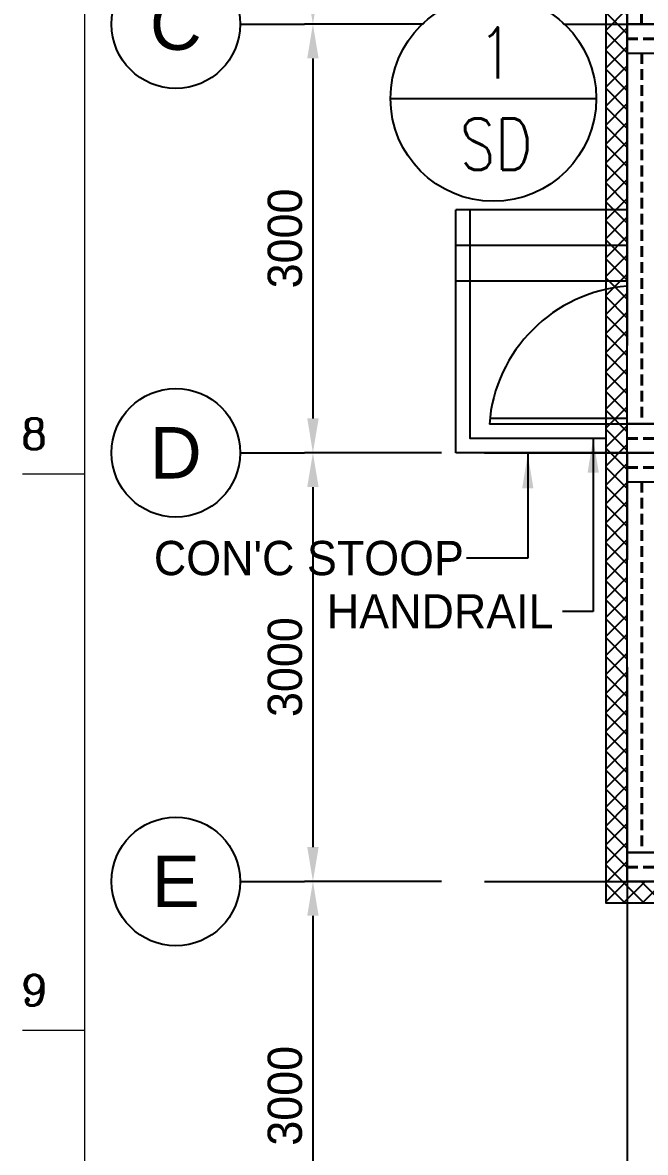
# Model space of a CAD drawing. Header units: millimetres. Extents: x -300 to 383236, y -195106 to -144646.
# Drawn here: x 760 to 5121, y -181598 to -173691 of the extents above; entities that cross this region are included whole.
import ezdxf
from ezdxf.enums import TextEntityAlignment as Align

# ---------------------------------------------------------------- set-up
doc = ezdxf.new("R2010")
doc.units = ezdxf.units.MM
doc.header["$LTSCALE"] = 60
doc.set_wipeout_variables(frame=1)
doc.linetypes.add('CENTER', pattern=[2, 1.25, -0.25, 0.25, -0.25])
doc.linetypes.add('HIDDEN', pattern=[0.375, 0.25, -0.125])
doc.layers.get('Defpoints').update_dxf_attribs({"color": 140})
for name, color, linetype in [('1', 7, 'Continuous'), ('1CEN', 20, 'CENTER'), ('1ST FL_SIDE-WALL', 8, 'Continuous'), ('3', 7, 'Continuous'), ('AA-XXXX-SYMB', 7, 'Continuous'), ('CONTAINER', 2, 'Continuous'), ('DIM', 7, 'Continuous'), ('DIM-SCALE', 7, 'Continuous'), ('DOOR', 3, 'Continuous'), ('STEEL', 3, 'Continuous')]:
    doc.layers.add(name, color=color, linetype=linetype)
doc.layers.add('TAN-TIT', color=30, linetype='Continuous', lineweight=0)
doc.layers.add('TEXT', color=3, linetype='Continuous', lineweight=0)
doc.styles.add('ArchiLab', font='')
doc.styles.add('Arial', font='arial.ttf')
doc.styles.add('COM', font='COMPLEX', dxfattribs={"height": 5})
doc.styles.add('GHS', font='romans.shx', dxfattribs={"width": 0.8, "bigfont": 'ghs.shx'})
doc.styles.add('돋움', font='')
doc.styles.get('ArchiLab').set_extended_font_data('Dotum')
doc.styles.get('돋움').set_extended_font_data('Dotum')
doc.linetypes.add('FENCELINE1', pattern='A,1,-0.4,[133,ltypeshp.shx,S=0.4,R=0,X=-0.4,Y=0],-0.4,4', length=5.8)
doc.dimstyles.new('일반도면_0060', dxfattribs={"dimtxt": 240, "dimasz": 240, "dimexe": 60, "dimexo": 300, "dimgap": 75, "dimtad": 1, "dimdec": 0, "dimzin": 0, "dimdsep": 46, "dimtxsty": '돋움', "dimcen": -300, "dimclrd": 7, "dimclre": 7, "dimclrt": 2, "dimadec": 8, "dimazin": 0, "dimtfac": 1, "dimtdec": 0, "dimtix": 1, "dimtmove": 2, "dimatfit": 3, "dimfxl": 1, "dimtolj": 1, "dimtzin": 0, "dimarcsym": 0})

# ---------------------------------------------------------------- blocks, each defined once
blk = doc.blocks.new('*D56')
at = {"layer": 'Defpoints', "color": 0, "transparency": 16777216}
for p in [(3993, -158702.1), (2793, -173702.1), (3993, -173702.1)]:
    blk.add_point(p, dxfattribs=at)
at = {"layer": 'DIM-SCALE', "color": 7, "lineweight": -2, "transparency": 16777216}
for p, q in [((3693, -158702.1), (2733, -158702.1)), ((2793, -158942.1), (2793, -173462.1)), ((3693, -173702.1), (2733, -173702.1))]:
    blk.add_line(p, q, dxfattribs=at)
at = {"layer": 'DIM-SCALE', "color": 7, "transparency": 16777216}
for points in [[(2753, -158942.1), (2833, -158942.1), (2793, -158702.1)], [(2753, -173462.1), (2833, -173462.1), (2793, -173702.1)]]:
    blk.add_solid(points, dxfattribs=at)
at = {"layer": 'DIM-SCALE', "color": 2, "transparency": 16777216, "insert": (2597.8, -166202.1), "char_height": 240, "attachment_point": 5, "rotation": 90, "style": '돋움'}
blk.add_mtext('\\A1;15000', dxfattribs=at)
blk = doc.blocks.new('*D57')
at = {"layer": 'Defpoints', "color": 0, "transparency": 16777216}
for p in [(3993, -173702.1), (2793, -176702.1), (3993, -176702.1)]:
    blk.add_point(p, dxfattribs=at)
at = {"layer": 'DIM-SCALE', "color": 7, "lineweight": -2, "transparency": 16777216}
for p, q in [((3693, -173702.1), (2733, -173702.1)), ((2793, -173942.1), (2793, -176462.1)), ((3693, -176702.1), (2733, -176702.1))]:
    blk.add_line(p, q, dxfattribs=at)
at = {"layer": 'DIM-SCALE', "color": 7, "transparency": 16777216}
for points in [[(2753, -173942.1), (2833, -173942.1), (2793, -173702.1)], [(2753, -176462.1), (2833, -176462.1), (2793, -176702.1)]]:
    blk.add_solid(points, dxfattribs=at)
at = {"layer": 'DIM-SCALE', "color": 2, "transparency": 16777216, "insert": (2597.8, -175202.1), "char_height": 240, "attachment_point": 5, "rotation": 90, "style": '돋움'}
blk.add_mtext('\\A1;3000', dxfattribs=at)
blk = doc.blocks.new('*D58')
at = {"layer": 'Defpoints', "color": 0, "transparency": 16777216}
for p in [(3993, -176702.1), (2793, -179702.1), (3993, -179702.1)]:
    blk.add_point(p, dxfattribs=at)
at = {"layer": 'DIM-SCALE', "color": 7, "lineweight": -2, "transparency": 16777216}
for p, q in [((3693, -176702.1), (2733, -176702.1)), ((2793, -176942.1), (2793, -179462.1)), ((3693, -179702.1), (2733, -179702.1))]:
    blk.add_line(p, q, dxfattribs=at)
at = {"layer": 'DIM-SCALE', "color": 7, "transparency": 16777216}
for points in [[(2753, -176942.1), (2833, -176942.1), (2793, -176702.1)], [(2753, -179462.1), (2833, -179462.1), (2793, -179702.1)]]:
    blk.add_solid(points, dxfattribs=at)
at = {"layer": 'DIM-SCALE', "color": 2, "transparency": 16777216, "insert": (2597.8, -178202.1), "char_height": 240, "attachment_point": 5, "rotation": 90, "style": '돋움'}
blk.add_mtext('\\A1;3000', dxfattribs=at)
blk = doc.blocks.new('*D59')
at = {"layer": 'Defpoints', "color": 0, "transparency": 16777216}
for p in [(3993, -179702.1), (2793, -182702.1), (3993, -182702.1)]:
    blk.add_point(p, dxfattribs=at)
at = {"layer": 'DIM-SCALE', "color": 7, "lineweight": -2, "transparency": 16777216}
for p, q in [((3693, -179702.1), (2733, -179702.1)), ((2793, -179942.1), (2793, -182462.1)), ((3693, -182702.1), (2733, -182702.1))]:
    blk.add_line(p, q, dxfattribs=at)
at = {"layer": 'DIM-SCALE', "color": 7, "transparency": 16777216}
for points in [[(2753, -179942.1), (2833, -179942.1), (2793, -179702.1)], [(2753, -182462.1), (2833, -182462.1), (2793, -182702.1)]]:
    blk.add_solid(points, dxfattribs=at)
at = {"layer": 'DIM-SCALE', "color": 2, "transparency": 16777216, "insert": (2597.8, -181202.1), "char_height": 240, "attachment_point": 5, "rotation": 90, "style": '돋움'}
blk.add_mtext('\\A1;3000', dxfattribs=at)
blk = doc.blocks.new('A$C1F841B1D')
blk.add_wipeout([(207.3, 585.3), (300, 600), (392.7, 585.3), (476.3, 542.7), (542.7, 476.3), (585.3, 392.7), (600, 300), (585.3, 207.3), (542.7, 123.7), (476.3, 57.3), (392.7, 14.7), (300, 0), (207.3, 14.7), (123.7, 57.3), (57.3, 123.7), (14.7, 207.3), (0, 300), (14.7, 392.7), (57.3, 476.3), (123.7, 542.7)])
at = {"layer": 'AA-XXXX-SYMB'}
blk.add_line((0, 300), (600, 300), dxfattribs=at)
blk.add_circle((300, 300), 300, dxfattribs=at)
at = {"layer": 'AA-XXXX-SYMB', "color": 3, "linetype": 'Continuous', "style": 'ArchiLab'}
for tag, p in [('NO', (307.7, 357.8)), ('MARK', (308.1, 91.4))]:
    blk.add_attdef(tag, text='', height=150, dxfattribs=at).set_placement(p, align=Align.CENTER)
blk = doc.blocks.new('15M')
at = {"linetype": 'HIDDEN', "ltscale": 5}
for p, q in [((-110087.1, -152171.1), (-95087.1, -152171.1)), ((-110087.1, -152178.6), (-95087.1, -152178.6))]:
    blk.add_line(p, q, dxfattribs=at)
blk.add_lwpolyline([(-110087.1, -152276.4), (-95087.1, -152276.4), (-95087.1, -152073.4), (-110087.1, -152073.4)], close=True)
blk = doc.blocks.new('6M')
at = {"linetype": 'HIDDEN', "ltscale": 5}
for p, q in [((-110087.1, -162157.8), (-104087.1, -162157.8)), ((-110087.1, -162165.3), (-104087.1, -162165.3)), ((-109989.3, -162263), (-109989.3, -164857)), ((-109981.8, -162263), (-109981.8, -164857)), ((-104192.3, -162263), (-104192.3, -164857)), ((-104184.8, -162263), (-104184.8, -164857)), ((-110087.1, -164954.8), (-104087.1, -164954.8)), ((-110087.1, -164962.3), (-104087.1, -164962.3))]:
    blk.add_line(p, q, dxfattribs=at)
for points in [[(-110087.1, -162263), (-104087.1, -162263), (-104087.1, -162060), (-110087.1, -162060)], [(-109884.1, -164857), (-110087.1, -164857), (-110087.1, -162263), (-109884.1, -162263)], [(-104290.1, -164857), (-104087.1, -164857), (-104087.1, -162263), (-104290.1, -162263)], [(-110087.1, -164857), (-104087.1, -164857), (-104087.1, -165060), (-110087.1, -165060)]]:
    blk.add_lwpolyline(points, close=True)
blk = doc.blocks.new('BORDER')
at = {"layer": 'TAN-TIT'}
for p, q in [((4977, 164680), (4977, 3520)), ((4977, 60851), (3534, 60851)), ((4977, 47872), (3534, 47872))]:
    blk.add_line(p, q, dxfattribs=at)
at = {"layer": 'TAN-TIT', "style": 'COM'}
for s, p in [('8', (4111, 61428)), ('9', (4111, 48449))]:
    blk.add_text(s, height=721, dxfattribs=at).set_placement(p, align=Align.RIGHT)

msp = doc.modelspace()

# ---------------------------------------------------------------- hatches: boundary and pattern name
at = {"layer": '1ST FL_SIDE-WALL'}
h = msp.add_hatch(dxfattribs=at)
h.set_pattern_fill('ANSI37', color=252, scale=750, angle=-90)
h.set_pattern_definition([(315, (0, 0), (66.29126, 66.29126), []), (45, (0, 0), (-66.29126, 66.29126), [])])
h.paths.add_polyline_path([(4993, -179702.1), (4993, -158702.1), (40993, -158702.1), (40993, -173702.1), (46993, -173702.1), (46993, -176702.1), (55993, -176702.1), (55993, -176552.1), (47143, -176552.1), (47143, -173552.1), (41143, -173552.1), (41143, -158552.1), (4843, -158552.1), (4843, -179852.1), (37843, -179852.1), (37843, -185852.1), (56143, -185852.1), (56143, -179702.1), (55993, -179702.1), (55993, -185702.1), (37993, -185702.1), (37993, -179702.1)])

# ---------------------------------------------------------------- linework, layer by layer
for p, q in [((3793, -176702.1), (3793, -175002.1)), ((4993, -175002.1), (3793, -175002.1)), ((4993, -175252.1), (3793, -175252.1)), ((4993, -175502.1), (3793, -175502.1)), ((4993, -176702.1), (3793, -176702.1))]:
    msp.add_line(p, q)
at = {"layer": '1CEN', "color": 1, "ltscale": 50}
for p, q in [((4993, -154202.1), (4993, -183702.1)), ((3993, -173702.1), (56993, -173702.1)), ((3993, -176702.1), (56993, -176702.1)), ((3993, -179702.1), (56993, -179702.1))]:
    msp.add_line(p, q, dxfattribs=at)
at = {"layer": '1ST FL_SIDE-WALL', "color": 3}
msp.add_lwpolyline([(55993, -176702.1), (55993, -176552.1), (47143, -176552.1), (47143, -173552.1), (41143, -173552.1), (41143, -158552.1), (4843, -158552.1), (4843, -179852.1), (37843, -179852.1), (37843, -185852.1), (56143, -185852.1), (56143, -179702.1), (55993, -179702.1), (55993, -185702.1), (37993, -185702.1), (37993, -179702.1), (4993, -179702.1), (4993, -158702.1), (40993, -158702.1), (40993, -173702.1), (46993, -173702.1), (46993, -176702.1), (55993, -176702.1)], dxfattribs=at)
at = {"layer": '3', "color": 2, "linetype": 'FENCELINE1', "ltscale": 0.01}
msp.add_lwpolyline([(4843, -176602.1), (3893, -176602.1), (3893, -175002.1)], dxfattribs=at)
at = {"layer": 'CONTAINER', "const_width": 10}
for points in [[(4993, -158702.1), (7993, -158702.1), (7993, -173702.1), (4993, -173702.1)], [(4993, -173702.1), (10993, -173702.1), (10993, -176702.1), (4993, -176702.1)], [(4993, -179702.1), (10993, -179702.1), (10993, -176702.1), (4993, -176702.1)]]:
    msp.add_lwpolyline(points, close=True, dxfattribs=at)
at = {"layer": 'DIM'}
for p, q in [((2283, -173702.1), (2733, -173702.1)), ((2283, -176702.1), (2733, -176702.1)), ((2283, -179702.1), (2733, -179702.1))]:
    msp.add_line(p, q, dxfattribs=at)
for centre in [(1833, -173702.1), (1833, -176702.1), (1833, -179702.1)]:
    msp.add_circle(centre, 450, dxfattribs=at)
at = {"layer": 'DOOR'}
for p, q in [((4993, -176462.1), (4031.7, -176462.1)), ((4993, -176502.1), (4028, -176502.1))]:
    msp.add_line(p, q, dxfattribs=at)
msp.add_arc((5070.7, -176579.8), 1045.6, 94.2611, 175.7389, dxfattribs=at)

# ---------------------------------------------------------------- block references
at = {"rotation": 90}
msp.add_blockref('15M', (-147080.4, -63615.1), dxfattribs=at)
for p in [(115080, -11642.1), (115080, -14642.1)]:
    msp.add_blockref('6M', p)

# ---------------------------------------------------------------- texts
at = {"layer": 'DIM-SCALE', "color": 2, "char_height": 240, "attachment_point": 4, "style": '돋움'}
for s, insert in [("\\A1;CON'C STOOP", (1679.3, -177440.5)), ('\\A1;HANDRAIL', (2890.1, -177811.8))]:
    msp.add_mtext(s, dxfattribs=dict(at, insert=insert))
at = {"layer": 'TEXT', "color": 3, "linetype": 'Continuous', "style": 'Arial'}
for s, p in [('C', (1833, -173702.1)), ('D', (1833, -176702.1)), ('E', (1833, -179702.1))]:
    msp.add_text(s, height=360, dxfattribs=at).set_placement(p, align=Align.MIDDLE)

# ---------------------------------------------------------------- dimensions: what is measured, and where the dimension line sits
at = {"layer": 'DIM-SCALE'}
for base, p1, p2, picture, middle in [((2793, -173702.1), (3993, -158702.1), (3993, -173702.1), '*D56', (2597.8, -166202.1)), ((2793, -176702.1), (3993, -173702.1), (3993, -176702.1), '*D57', (2597.8, -175202.1)), ((2793, -179702.1), (3993, -176702.1), (3993, -179702.1), '*D58', (2597.8, -178202.1)), ((2793, -182702.1), (3993, -179702.1), (3993, -182702.1), '*D59', (2597.8, -181202.1))]:
    dim = msp.add_linear_dim(base=base, p1=p1, p2=p2, angle=90, dimstyle='일반도면_0060', dxfattribs=at)
    dim.commit()
    dim.dimension.update_dxf_attribs({"geometry": picture, "text_midpoint": middle})

# ---------------------------------------------------------------- leaders
at = {"layer": 'DIM-SCALE', "color": 2}
msp.add_leader([(4755.1, -176602.1), (4755.1, -177811.8), (4540.5, -177811.8)], dimstyle='일반도면_0060', dxfattribs=at)
at = {"layer": 'DIM-SCALE'}
msp.add_leader([(4297.1, -176711.2), (4297.1, -177440.5), (3867.9, -177440.5)], dimstyle='일반도면_0060', dxfattribs=at)

# ---------------------------------------------------------------- next in the draw order: block references
at = {"layer": 'AA-XXXX-SYMB', "linetype": 'Continuous'}
ref = msp.add_blockref('A$C1F841B1D', (3336.2, -174942), dxfattribs=dict(at, xscale=2.4, yscale=2.4, zscale=2.4))
ref.add_attrib('NO', '1', dxfattribs={"layer": 'STEEL', "linetype": 'Continuous', "height": 360, "style": 'GHS', "width": 0.8}).set_placement((4074.7, -174083.4), align=Align.CENTER)
ref.add_attrib('MARK', 'SD', dxfattribs={"layer": 'STEEL', "linetype": 'Continuous', "height": 360, "style": 'GHS', "width": 0.8}).set_placement((4075.7, -174722.6), align=Align.CENTER)

# ---------------------------------------------------------------- next in the draw order: block references
at = {"layer": '1', "xscale": 0.3, "yscale": 0.3, "zscale": 0.3}
msp.add_blockref('BORDER', (-300, -195106.1), dxfattribs=at)

doc.saveas('drawing.dxf')
